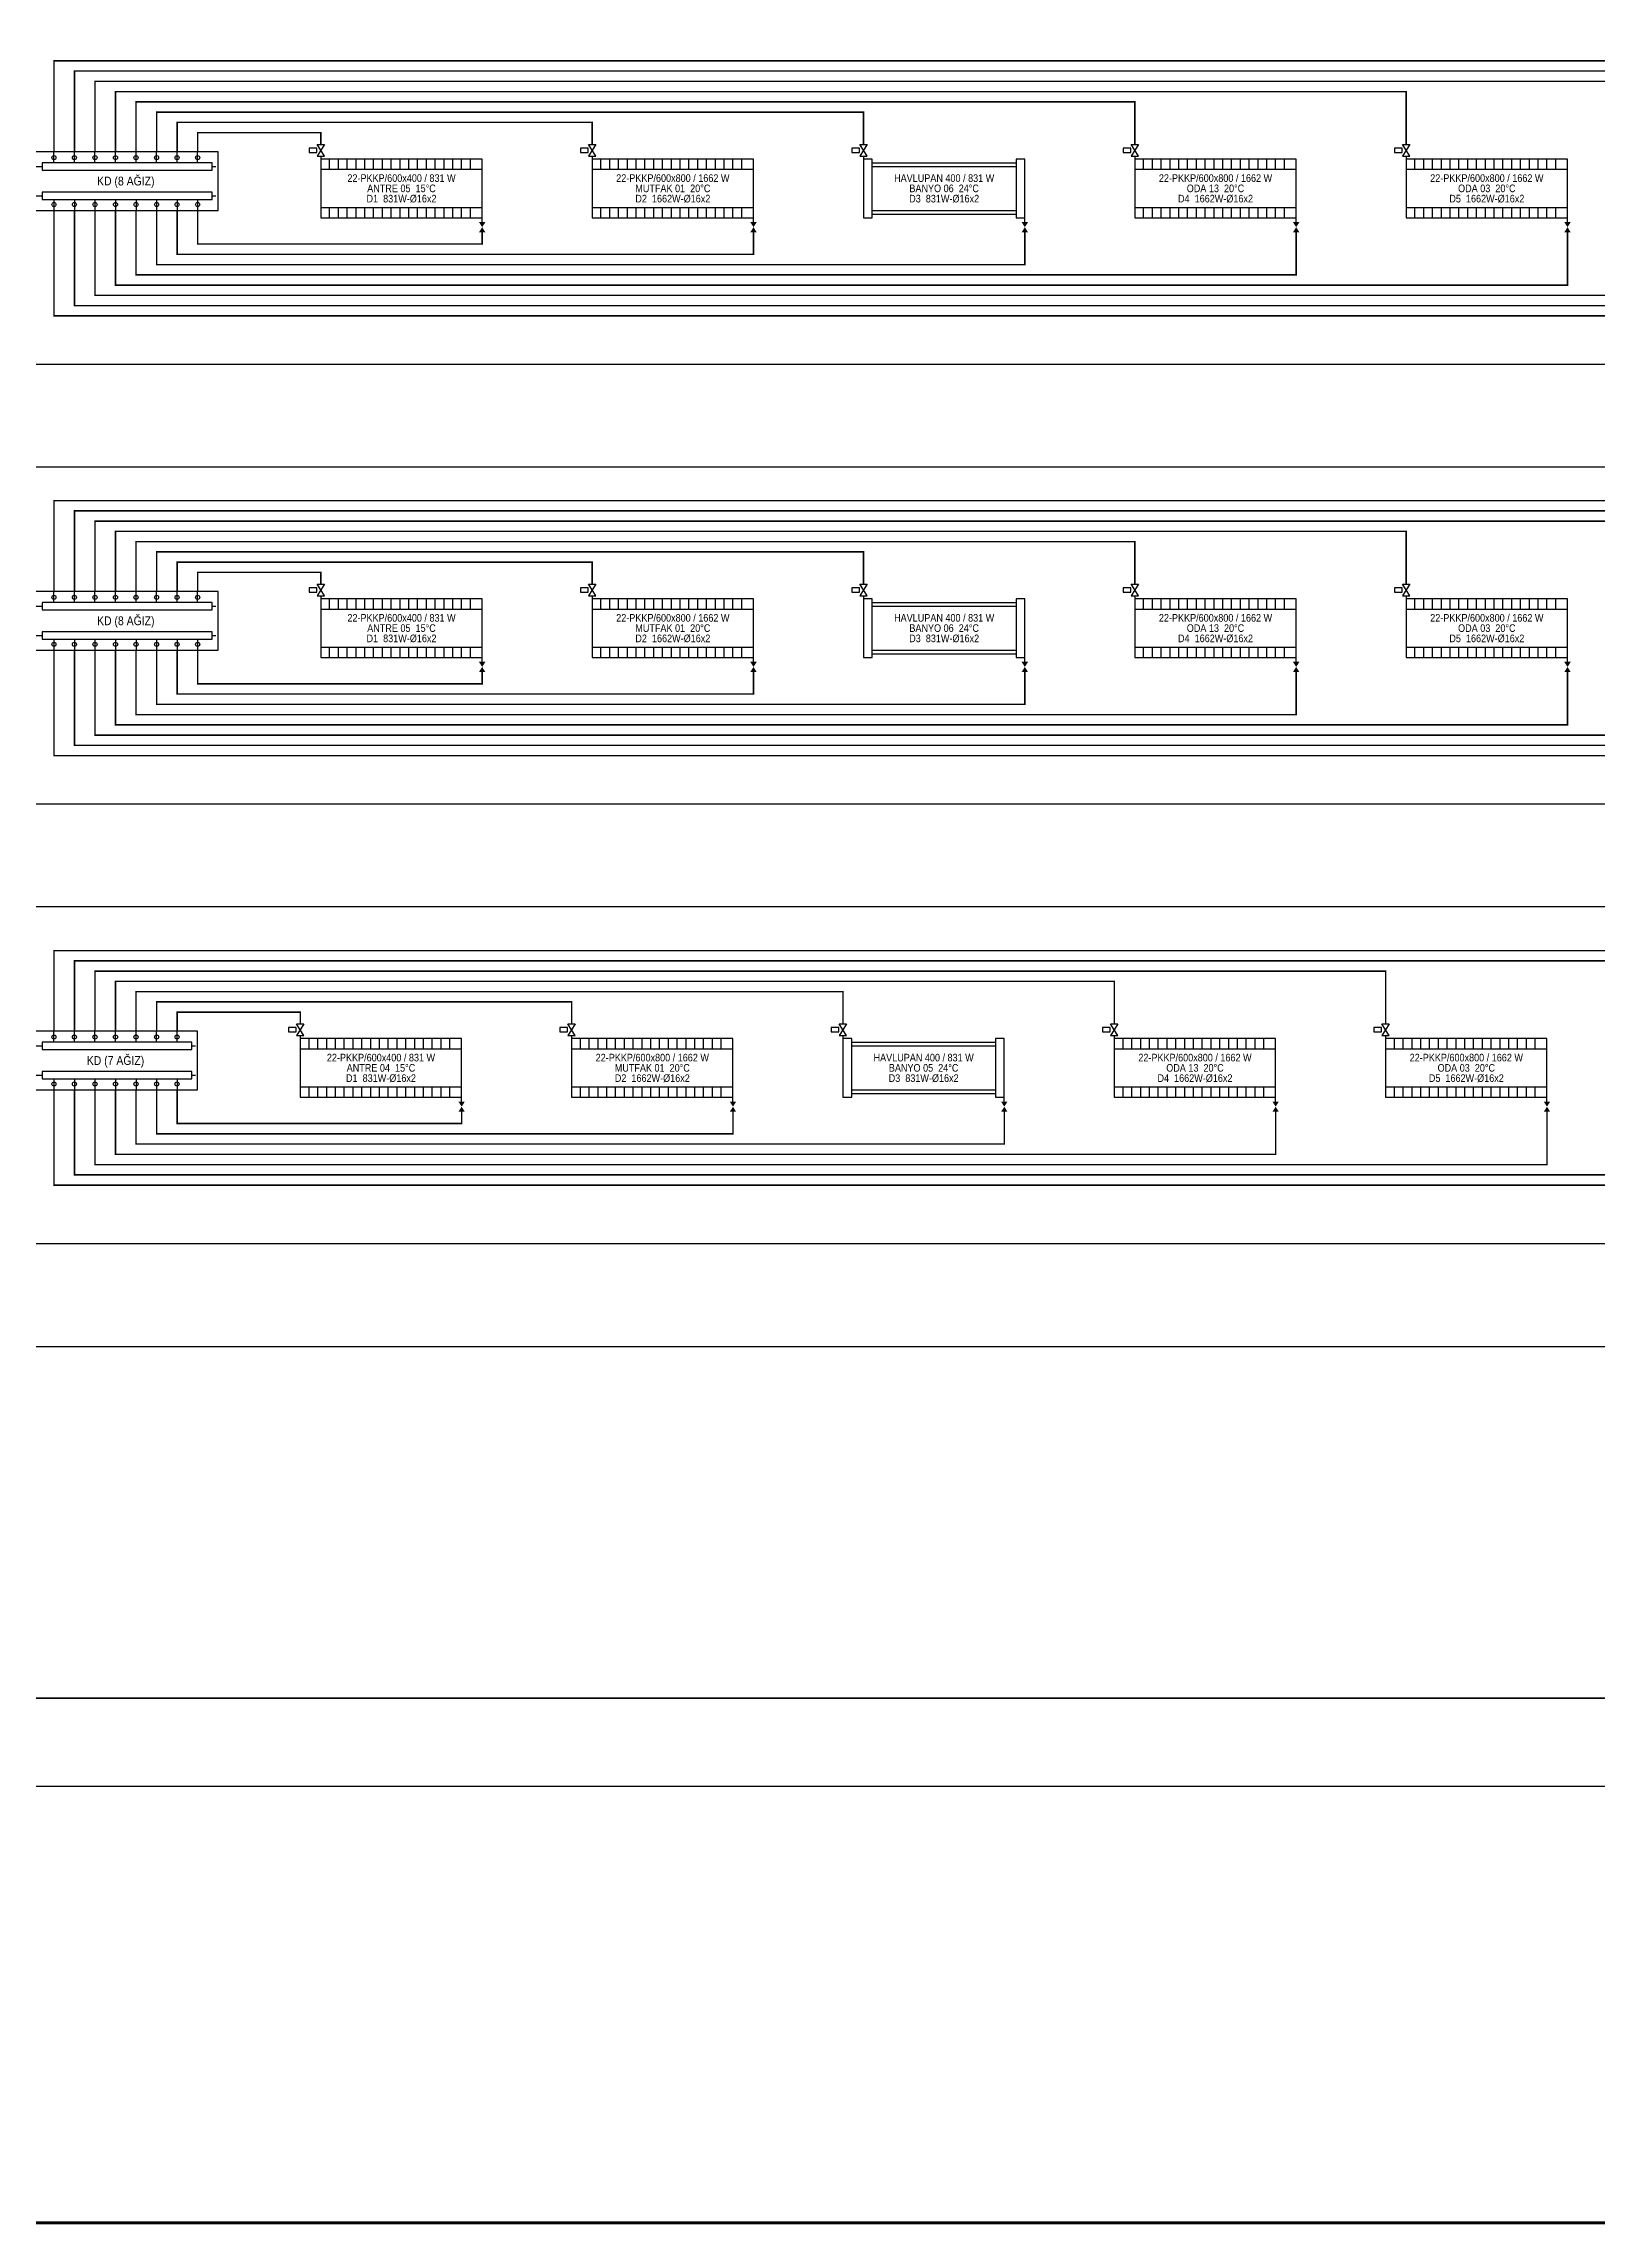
# Model space of a CAD drawing. Header units: centimetres. Extents: x -61 to 14522, y -12981 to 1521.
# Drawn here: x 5248 to 6307, y -4499 to -3011 of the extents above; entities that cross this region are included whole.
import ezdxf
from ezdxf.enums import TextEntityAlignment as Align

# ---------------------------------------------------------------- set-up
doc = ezdxf.new("R2010")
doc.units = ezdxf.units.CM
doc.linetypes.add('DASHED', pattern=[1.524, 1.27, -0.254])
for name, color, linetype in [('ROTAS-ISITMA-CAP', 41, 'Continuous'), ('ROTAS-ISITMA-DONUS', 30, 'DASHED'), ('ROTAS-ISITMA-GIDIS', 10, 'Continuous'), ('ROTAS-ISITMA-KOLEKTOR', 6, 'Continuous'), ('ROTAS-KAT-BANDI', 8, 'Continuous'), ('ROTAS-MASKE', 7, 'Continuous'), ('ROTAS-PAFTA', 7, 'Continuous'), ('ROTAS-RADYATOR', 2, 'Continuous')]:
    doc.layers.add(name, color=color, linetype=linetype)
doc.styles.add('ROTAS', font='arial.ttf')

# ---------------------------------------------------------------- blocks, each defined once
blk = doc.blocks.new('ROTAS-KOLEKTOR-SEMA-7')
for p, q in [((0, 30), (6, 30)), ((14, 32.5), (14, 40)), ((28, 32.5), (28, 40)), ((42, 32.5), (42, 40)), ((56, 32.5), (56, 40)), ((70, 32.5), (70, 40)), ((84, 32.5), (84, 40)), ((98, 32.5), (98, 40)), ((108, 30), (110.5, 30)), ((0, 10), (6, 10)), ((14, 7.5), (14, 0)), ((28, 7.5), (28, 0)), ((42, 7.5), (42, 0)), ((56, 7.5), (56, 0)), ((70, 7.5), (70, 0)), ((84, 7.5), (84, 0)), ((98, 7.5), (98, 0)), ((108, 10), (110.5, 10))]:
    blk.add_line(p, q)
for points in [[(0, 0), (112, 0), (112, 40), (0, 40)], [(6, 27.5), (108, 27.5), (108, 32.5), (6, 32.5)], [(6, 7.5), (108, 7.5), (108, 12.5), (6, 12.5)]]:
    blk.add_lwpolyline(points, close=True)
for centre in [(14, 36), (28, 36), (42, 36), (56, 36), (70, 36), (84, 36), (98, 36), (14, 4), (28, 4), (42, 4), (56, 4), (70, 4), (84, 4), (98, 4)]:
    blk.add_circle(centre, 1.4)
blk = doc.blocks.new('ROTAS-RADYATOR-SEMA')
for points in [[(107.8, -3), (112.2, -3), (110, -6.5)], [(107.8, -10), (112.2, -10), (110, -6.5)]]:
    blk.add_hatch(color=7).paths.add_polyline_path(points)
for p, q in [((0, 42), (0, 40)), ((0, 33), (110, 33)), ((6, 33), (6, 40)), ((12, 33), (12, 40)), ((18, 33), (18, 40)), ((24, 33), (24, 40)), ((30, 33), (30, 40)), ((36, 33), (36, 40)), ((42, 33), (42, 40)), ((48, 33), (48, 40)), ((54, 33), (54, 40)), ((60, 33), (60, 40)), ((66, 33), (66, 40)), ((72, 33), (72, 40)), ((78, 33), (78, 40)), ((84, 33), (84, 40)), ((90, 33), (90, 40)), ((96, 33), (96, 40)), ((102, 33), (102, 40)), ((0, 7), (110, 7)), ((6, 0), (6, 7)), ((12, 0), (12, 7)), ((18, 0), (18, 7)), ((24, 0), (24, 7)), ((30, 0), (30, 7)), ((36, 0), (36, 7)), ((42, 0), (42, 7)), ((48, 0), (48, 7)), ((54, 0), (54, 7)), ((60, 0), (60, 7)), ((66, 0), (66, 7)), ((72, 0), (72, 7)), ((78, 0), (78, 7)), ((84, 0), (84, 7)), ((90, 0), (90, 7)), ((96, 0), (96, 7)), ((102, 0), (102, 7)), ((110, -3), (110, 0))]:
    blk.add_line(p, q)
for points in [[(-8, 44.5), (-2.8, 44.5), (-2.8, 47.5), (-8, 47.5)], [(-2.5, 50), (2.5, 50), (0, 46)], [(-2.5, 42), (2.5, 42), (0, 46)], [(0, 0), (110, 0), (110, 40), (0, 40)]]:
    blk.add_lwpolyline(points, close=True)
blk = doc.blocks.new('ROTAS-HAVLUPAN-SEMA')
for points in [[(107.8, -3), (112.2, -3), (110, -6.5)], [(107.8, -10), (112.2, -10), (110, -6.5)]]:
    blk.add_hatch(color=7).paths.add_polyline_path(points)
for p, q in [((0, 42), (0, 40)), ((6, 37.5), (104, 37.5)), ((6, 35), (104, 35)), ((6, 5), (104, 5)), ((6, 2.5), (104, 2.5)), ((110, -3), (110, 0))]:
    blk.add_line(p, q)
for points in [[(-8, 44.5), (-2.8, 44.5), (-2.8, 47.5), (-8, 47.5)], [(-2.5, 50), (2.5, 50), (0, 46)], [(-2.5, 42), (2.5, 42), (0, 46)], [(0, 0), (6, 0), (6, 40), (0, 40)], [(104, 0), (110, 0), (110, 40), (104, 40)]]:
    blk.add_lwpolyline(points, close=True)
blk = doc.blocks.new('ROTAS-KOLEKTOR-SEMA-8')
for p, q in [((0, 30), (6, 30)), ((14, 32.5), (14, 40)), ((28, 32.5), (28, 40)), ((42, 32.5), (42, 40)), ((56, 32.5), (56, 40)), ((70, 32.5), (70, 40)), ((84, 32.5), (84, 40)), ((98, 32.5), (98, 40)), ((112, 32.5), (112, 40)), ((122, 30), (124.5, 30)), ((0, 10), (6, 10)), ((14, 7.5), (14, 0)), ((28, 7.5), (28, 0)), ((42, 7.5), (42, 0)), ((56, 7.5), (56, 0)), ((70, 7.5), (70, 0)), ((84, 7.5), (84, 0)), ((98, 7.5), (98, 0)), ((112, 7.5), (112, 0)), ((122, 10), (124.5, 10))]:
    blk.add_line(p, q)
for points in [[(0, 0), (126, 0), (126, 40), (0, 40)], [(6, 27.5), (122, 27.5), (122, 32.5), (6, 32.5)], [(6, 7.5), (122, 7.5), (122, 12.5), (6, 12.5)]]:
    blk.add_lwpolyline(points, close=True)
for centre in [(14, 36), (28, 36), (42, 36), (56, 36), (70, 36), (84, 36), (98, 36), (112, 36), (14, 4), (28, 4), (42, 4), (56, 4), (70, 4), (84, 4), (98, 4), (112, 4)]:
    blk.add_circle(centre, 1.4)

msp = doc.modelspace()

# ---------------------------------------------------------------- linework, layer by layer
at = {"layer": 'ROTAS-ISITMA-DONUS', "ltscale": 12, "const_width": 1}
for points in [[(5241, -3115), (5021, -3115), (5021, -3230), (6902, -3230)], [(6842, -3140), (6842, -3197), (5255, -3197), (5255, -3125)], [(6657, -3140), (6657, -3190), (5269, -3190), (5269, -3125)], [(6472, -3140), (6472, -3183), (5283, -3183), (5283, -3125)], [(6287, -3140), (6287, -3176), (5297, -3176), (5297, -3125)], [(6102, -3140), (6102, -3169), (5311, -3169), (5311, -3125)], [(5917, -3140), (5917, -3162), (5325, -3162), (5325, -3125)], [(5732, -3140), (5732, -3155), (5339, -3155), (5339, -3125)], [(5547, -3140), (5547, -3148), (5353, -3148), (5353, -3125)], [(5241, -3415), (5021, -3415), (5021, -3530), (6902, -3530)], [(6842, -3440), (6842, -3497), (5255, -3497), (5255, -3425)], [(6657, -3440), (6657, -3490), (5269, -3490), (5269, -3425)], [(6472, -3440), (6472, -3483), (5283, -3483), (5283, -3425)], [(6287, -3440), (6287, -3476), (5297, -3476), (5297, -3425)], [(6102, -3440), (6102, -3469), (5311, -3469), (5311, -3425)], [(5917, -3440), (5917, -3462), (5325, -3462), (5325, -3425)], [(5732, -3440), (5732, -3455), (5339, -3455), (5339, -3425)], [(5547, -3440), (5547, -3448), (5353, -3448), (5353, -3425)], [(5241, -3715), (5021, -3715), (5021, -3830), (6902, -3830)], [(6643, -3740), (6643, -3790), (5255, -3790), (5255, -3725)], [(6458, -3740), (6458, -3783), (5269, -3783), (5269, -3725)], [(6273, -3740), (6273, -3776), (5283, -3776), (5283, -3725)], [(6088, -3740), (6088, -3769), (5297, -3769), (5297, -3725)], [(5903, -3740), (5903, -3762), (5311, -3762), (5311, -3725)], [(5718, -3740), (5718, -3755), (5325, -3755), (5325, -3725)], [(5533, -3740), (5533, -3748), (5339, -3748), (5339, -3725)], [(2100, -4140), (6902, -4140)]]:
    msp.add_lwpolyline(points, dxfattribs=at)
at = {"layer": 'ROTAS-ISITMA-GIDIS', "const_width": 1}
for points in [[(5255, -3085), (5255, -3023), (6732, -3023), (6732, -3080)], [(5269, -3085), (5269, -3030), (6547, -3030), (6547, -3080)], [(5283, -3085), (5283, -3037), (6362, -3037), (6362, -3080)], [(5297, -3085), (5297, -3044), (6177, -3044), (6177, -3080)], [(5311, -3085), (5311, -3051), (5992, -3051), (5992, -3080)], [(5325, -3085), (5325, -3058), (5807, -3058), (5807, -3080)], [(5339, -3085), (5339, -3065), (5622, -3065), (5622, -3080)], [(5353, -3085), (5353, -3072), (5437, -3072), (5437, -3080)], [(5255, -3385), (5255, -3323), (6732, -3323), (6732, -3380)], [(5269, -3385), (5269, -3330), (6547, -3330), (6547, -3380)], [(5283, -3385), (5283, -3337), (6362, -3337), (6362, -3380)], [(5297, -3385), (5297, -3344), (6177, -3344), (6177, -3380)], [(5311, -3385), (5311, -3351), (5992, -3351), (5992, -3380)], [(5325, -3385), (5325, -3358), (5807, -3358), (5807, -3380)], [(5339, -3385), (5339, -3365), (5622, -3365), (5622, -3380)], [(5353, -3385), (5353, -3372), (5437, -3372), (5437, -3380)], [(5255, -3685), (5255, -3630), (6533, -3630), (6533, -3680)], [(5269, -3685), (5269, -3637), (6348, -3637), (6348, -3680)], [(5283, -3685), (5283, -3644), (6163, -3644), (6163, -3680)], [(5297, -3685), (5297, -3651), (5978, -3651), (5978, -3680)], [(5311, -3685), (5311, -3658), (5793, -3658), (5793, -3680)], [(5325, -3685), (5325, -3665), (5608, -3665), (5608, -3680)], [(5339, -3685), (5339, -3672), (5423, -3672), (5423, -3680)]]:
    msp.add_lwpolyline(points, dxfattribs=at)
at = {"layer": 'ROTAS-KAT-BANDI'}
for points in [[(2000, -3300), (7052, -3300)], [(2000, -3600), (7052, -3600)], [(2000, -3900), (7052, -3900)], [(2000, -4200), (7052, -4200)]]:
    msp.add_lwpolyline(points, dxfattribs=at)

# ---------------------------------------------------------------- block references
at = {"layer": 'ROTAS-ISITMA-KOLEKTOR'}
for name, p in [('ROTAS-KOLEKTOR-SEMA-8', (5241, -3125)), ('ROTAS-KOLEKTOR-SEMA-8', (5241, -3425)), ('ROTAS-KOLEKTOR-SEMA-7', (5241, -3725))]:
    msp.add_blockref(name, p, dxfattribs=at)
at = {"layer": 'ROTAS-RADYATOR'}
for name, p in [('ROTAS-RADYATOR-SEMA', (5437, -3130)), ('ROTAS-RADYATOR-SEMA', (5622, -3130)), ('ROTAS-HAVLUPAN-SEMA', (5807, -3130)), ('ROTAS-RADYATOR-SEMA', (5992, -3130)), ('ROTAS-RADYATOR-SEMA', (6177, -3130)), ('ROTAS-RADYATOR-SEMA', (5437, -3430)), ('ROTAS-RADYATOR-SEMA', (5622, -3430)), ('ROTAS-HAVLUPAN-SEMA', (5807, -3430)), ('ROTAS-RADYATOR-SEMA', (5992, -3430)), ('ROTAS-RADYATOR-SEMA', (6177, -3430)), ('ROTAS-RADYATOR-SEMA', (5423, -3730)), ('ROTAS-RADYATOR-SEMA', (5608, -3730)), ('ROTAS-HAVLUPAN-SEMA', (5793, -3730)), ('ROTAS-RADYATOR-SEMA', (5978, -3730)), ('ROTAS-RADYATOR-SEMA', (6163, -3730))]:
    msp.add_blockref(name, p, dxfattribs=at)

# ---------------------------------------------------------------- texts
at = {"layer": 'ROTAS-ISITMA-CAP', "style": 'ROTAS', "width": 0.85}
for s, p in [('D1  831W-Ø16x2', (5492, -3117)), ('D2  1662W-Ø16x2', (5677, -3117)), ('D3  831W-Ø16x2', (5862, -3117)), ('D4  1662W-Ø16x2', (6047, -3117)), ('D5  1662W-Ø16x2', (6232, -3117)), ('D1  831W-Ø16x2', (5492, -3417)), ('D2  1662W-Ø16x2', (5677, -3417)), ('D3  831W-Ø16x2', (5862, -3417)), ('D4  1662W-Ø16x2', (6047, -3417)), ('D5  1662W-Ø16x2', (6232, -3417)), ('D1  831W-Ø16x2', (5478, -3717)), ('D2  1662W-Ø16x2', (5663, -3717)), ('D3  831W-Ø16x2', (5848, -3717)), ('D4  1662W-Ø16x2', (6033, -3717)), ('D5  1662W-Ø16x2', (6218, -3717))]:
    msp.add_text(s, height=5.2, dxfattribs=at).set_placement(p, align=Align.MIDDLE_CENTER)
at = {"layer": 'ROTAS-RADYATOR', "style": 'ROTAS', "width": 0.85}
for s, p in [('22-PKKP/600x400 / 831 W', (5492, -3103)), ('ANTRE 05  15°C', (5492, -3110)), ('22-PKKP/600x800 / 1662 W', (5677, -3103)), ('MUTFAK 01  20°C', (5677, -3110)), ('HAVLUPAN 400 / 831 W', (5862, -3103)), ('BANYO 06  24°C', (5862, -3110)), ('22-PKKP/600x800 / 1662 W', (6047, -3103)), ('ODA 13  20°C', (6047, -3110)), ('22-PKKP/600x800 / 1662 W', (6232, -3103)), ('ODA 03  20°C', (6232, -3110)), ('22-PKKP/600x400 / 831 W', (5492, -3403)), ('22-PKKP/600x800 / 1662 W', (5677, -3403)), ('HAVLUPAN 400 / 831 W', (5862, -3403)), ('22-PKKP/600x800 / 1662 W', (6047, -3403)), ('22-PKKP/600x800 / 1662 W', (6232, -3403)), ('ANTRE 05  15°C', (5492, -3410)), ('MUTFAK 01  20°C', (5677, -3410)), ('BANYO 06  24°C', (5862, -3410)), ('ODA 13  20°C', (6047, -3410)), ('ODA 03  20°C', (6232, -3410)), ('22-PKKP/600x400 / 831 W', (5478, -3703)), ('22-PKKP/600x800 / 1662 W', (5663, -3703)), ('HAVLUPAN 400 / 831 W', (5848, -3703)), ('22-PKKP/600x800 / 1662 W', (6033, -3703)), ('22-PKKP/600x800 / 1662 W', (6218, -3703)), ('ANTRE 04  15°C', (5478, -3710)), ('MUTFAK 01  20°C', (5663, -3710)), ('BANYO 05  24°C', (5848, -3710)), ('ODA 13  20°C', (6033, -3710)), ('ODA 03  20°C', (6218, -3710))]:
    msp.add_text(s, height=5.2, dxfattribs=at).set_placement(p, align=Align.MIDDLE_CENTER)

# ---------------------------------------------------------------- next in the draw order: wipeouts: each hides what was drawn before it
for points in [[(5284.2, -3109.5), (5320.8, -3109.5), (5320.8, -3100.5), (5284.2, -3100.5)], [(5284.2, -3409.5), (5320.8, -3409.5), (5320.8, -3400.5), (5284.2, -3400.5)], [(5277.2, -3709.5), (5313.8, -3709.5), (5313.8, -3700.5), (5277.2, -3700.5)]]:
    msp.add_wipeout(points).dxf.layer = 'ROTAS-MASKE'

# ---------------------------------------------------------------- next in the draw order: linework, layer by layer
at = {"layer": 'ROTAS-PAFTA', "const_width": 2}
msp.add_lwpolyline([(1940, -4498), (9652, -4498), (9652, -1580), (1940, -1580)], close=True, dxfattribs=at)

# ---------------------------------------------------------------- next in the draw order: texts
at = {"layer": 'ROTAS-ISITMA-KOLEKTOR', "style": 'ROTAS', "width": 0.85}
for s, p in [('KD (8 AĞIZ)', (5304, -3105)), ('KD (8 AĞIZ)', (5304, -3405)), ('KD (7 AĞIZ)', (5297, -3705))]:
    msp.add_text(s, height=6, dxfattribs=at).set_placement(p, align=Align.MIDDLE_CENTER)

doc.saveas('drawing.dxf')
